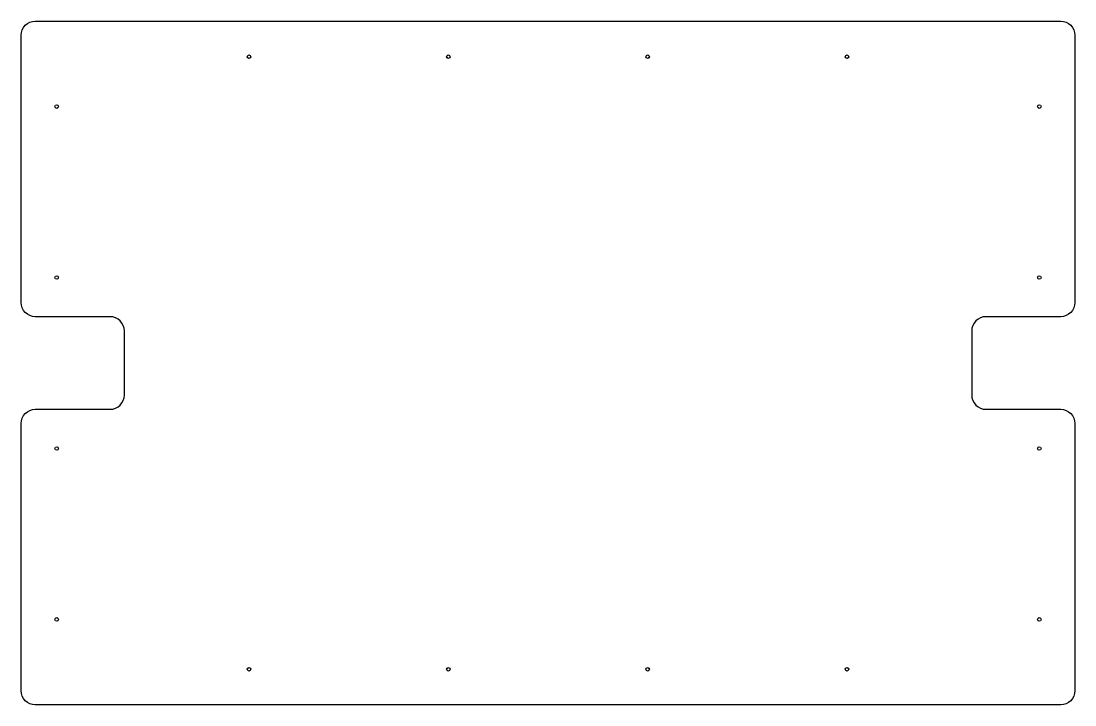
# Model space of a CAD drawing. Header units: inches. Extents: x -18.2 to 0.3, y -12 to 0.
import ezdxf

# ---------------------------------------------------------------- set-up
doc = ezdxf.new("R2010")
doc.units = ezdxf.units.IN
doc.layers.get('0').update_dxf_attribs({"linetype": 'CONTINUOUS'})

msp = doc.modelspace()

# ---------------------------------------------------------------- linework, layer by layer
msp.add_lwpolyline([(0, 0, -0.414214), (0.25, -0.25), (0.25, -4.938, -0.414214), (0, -5.188), (-1.312, -5.188, 0.414214), (-1.562, -5.438), (-1.562, -6.563, 0.414214), (-1.312, -6.813), (0, -6.813, -0.414214), (0.25, -7.063), (0.25, -11.75, -0.414214), (0, -12), (-18, -12, -0.414214), (-18.25, -11.75), (-18.25, -7.063, -0.414214), (-18, -6.813), (-16.687, -6.813, 0.414214), (-16.437, -6.563), (-16.437, -5.438, 0.414214), (-16.687, -5.188), (-18, -5.188, -0.414214), (-18.25, -4.938), (-18.25, -0.25, -0.414214), (-18, 0)], format="xyb", close=True)
for centre, radius in [((-14.25, -0.625), 0.0312), ((-10.75, -0.625), 0.0312), ((-7.25, -0.625), 0.0312), ((-3.75, -0.625), 0.0313), ((-17.625, -1.5), 0.0312), ((-0.375, -1.5), 0.0312), ((-17.625, -4.5), 0.0312), ((-0.375, -4.5), 0.0313), ((-17.625, -7.5), 0.0312), ((-0.375, -7.5), 0.0312), ((-17.625, -10.5), 0.0312), ((-0.375, -10.5), 0.0313), ((-14.25, -11.375), 0.0312), ((-10.75, -11.375), 0.0313), ((-7.25, -11.375), 0.0312), ((-3.75, -11.375), 0.0312)]:
    msp.add_circle(centre, radius)

doc.saveas('drawing.dxf')
